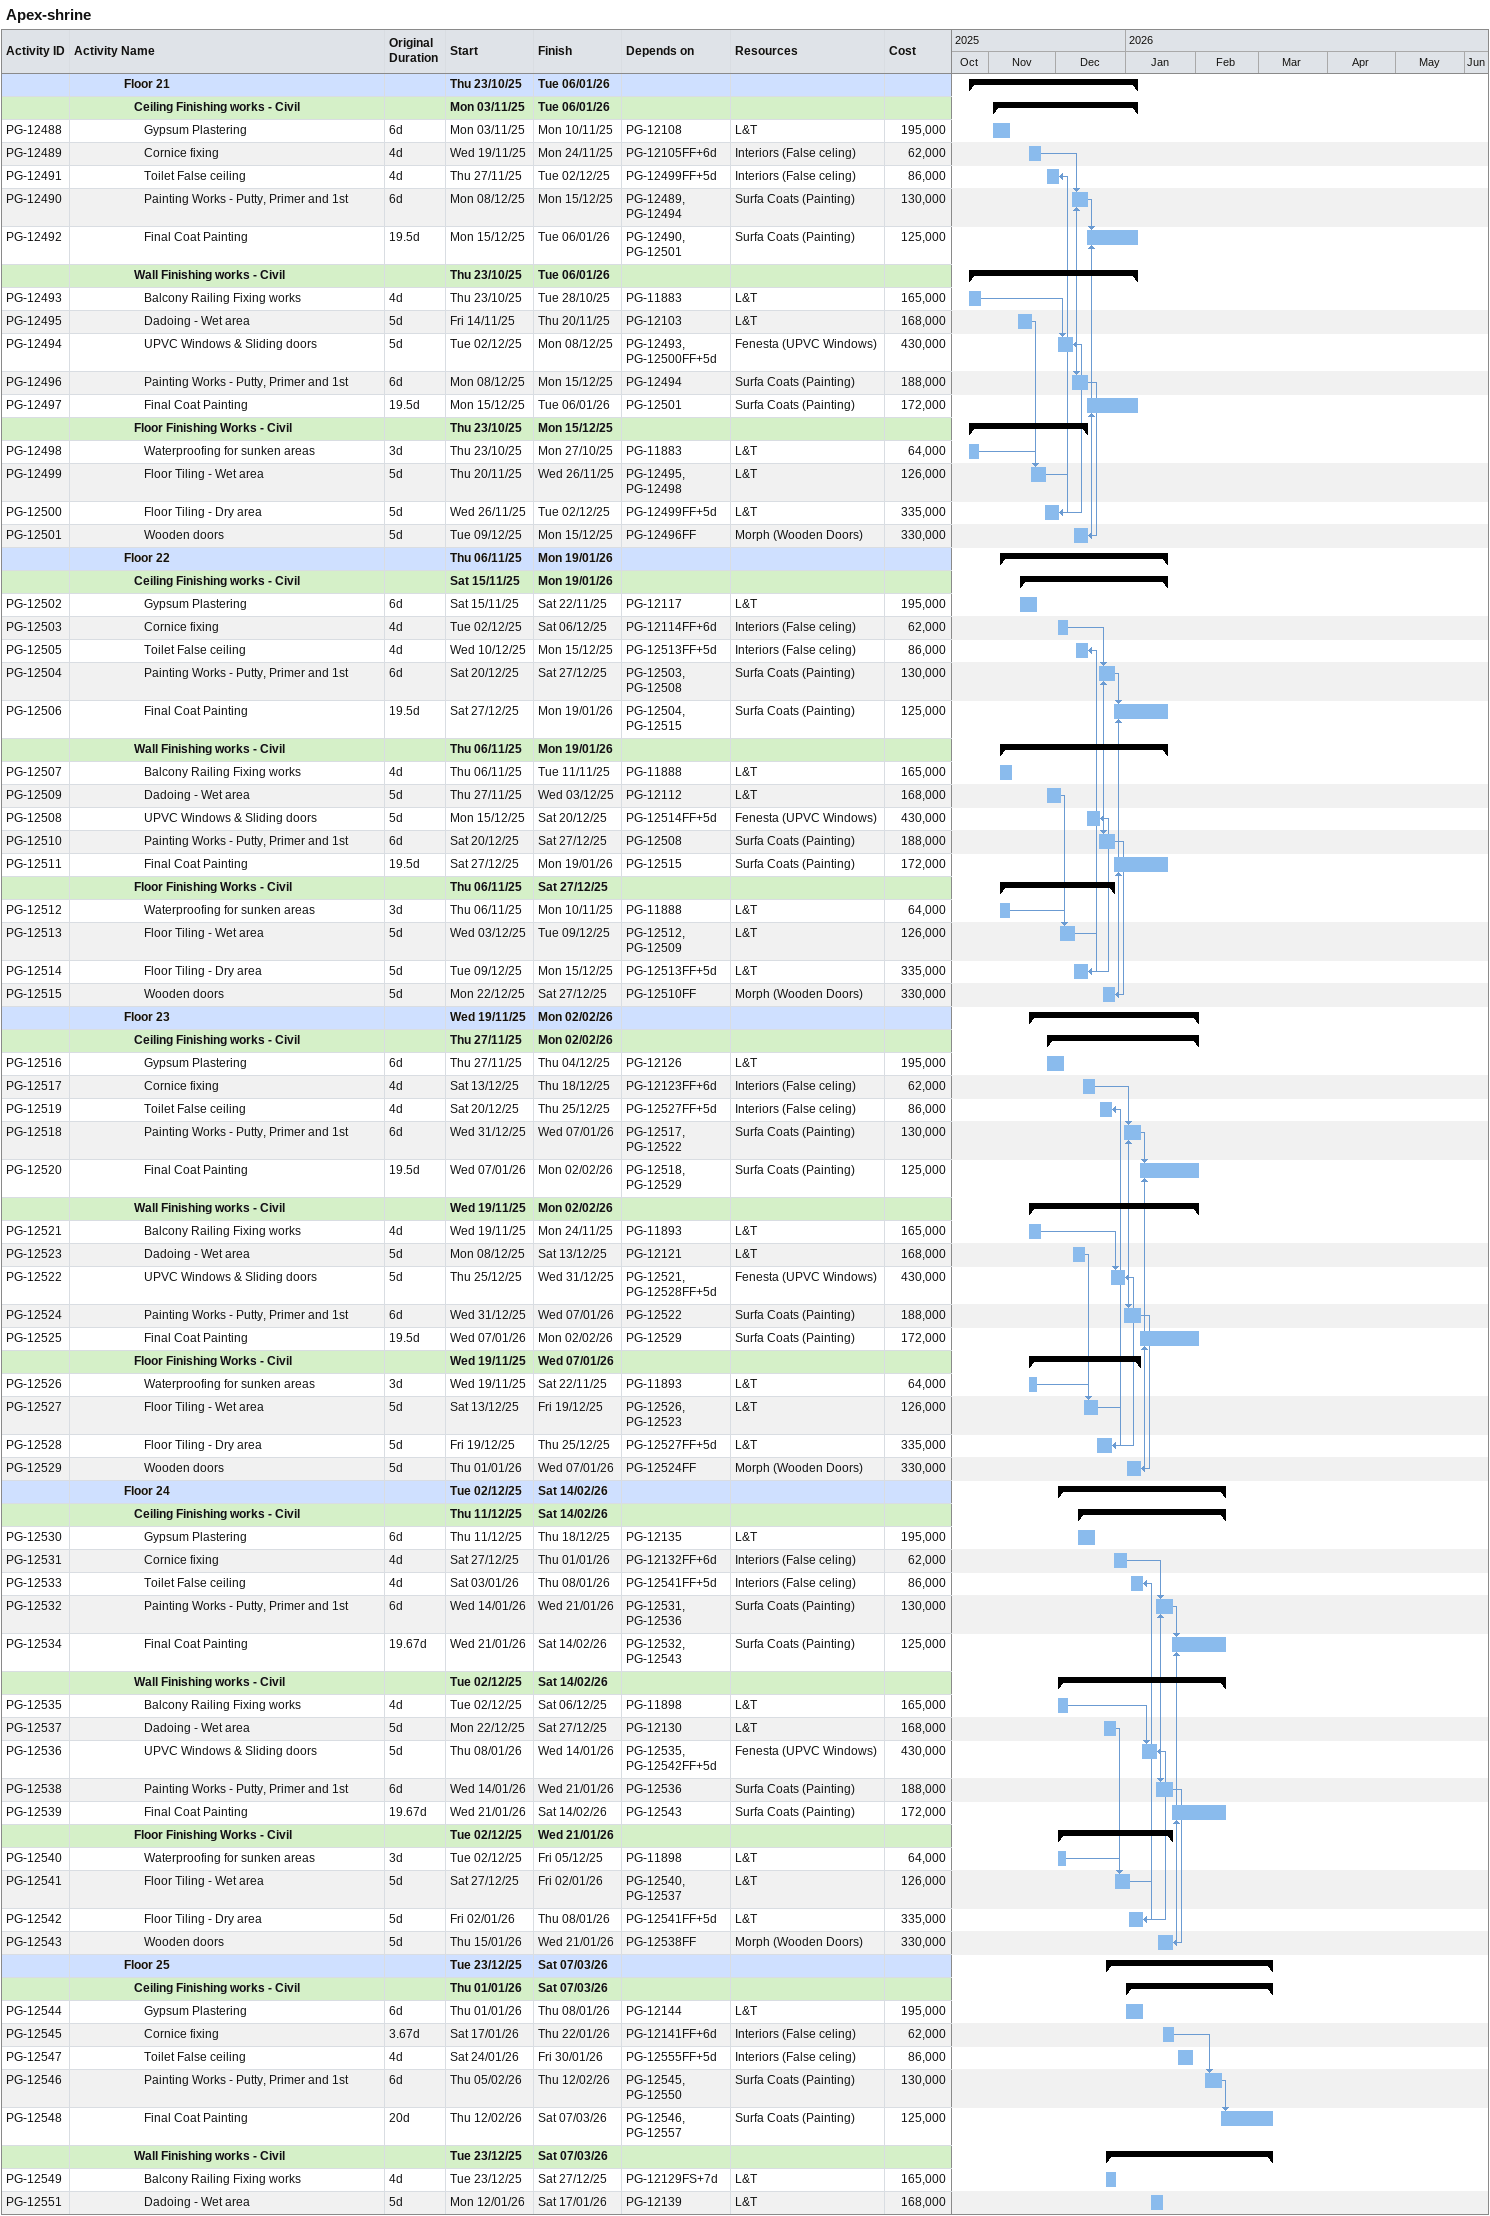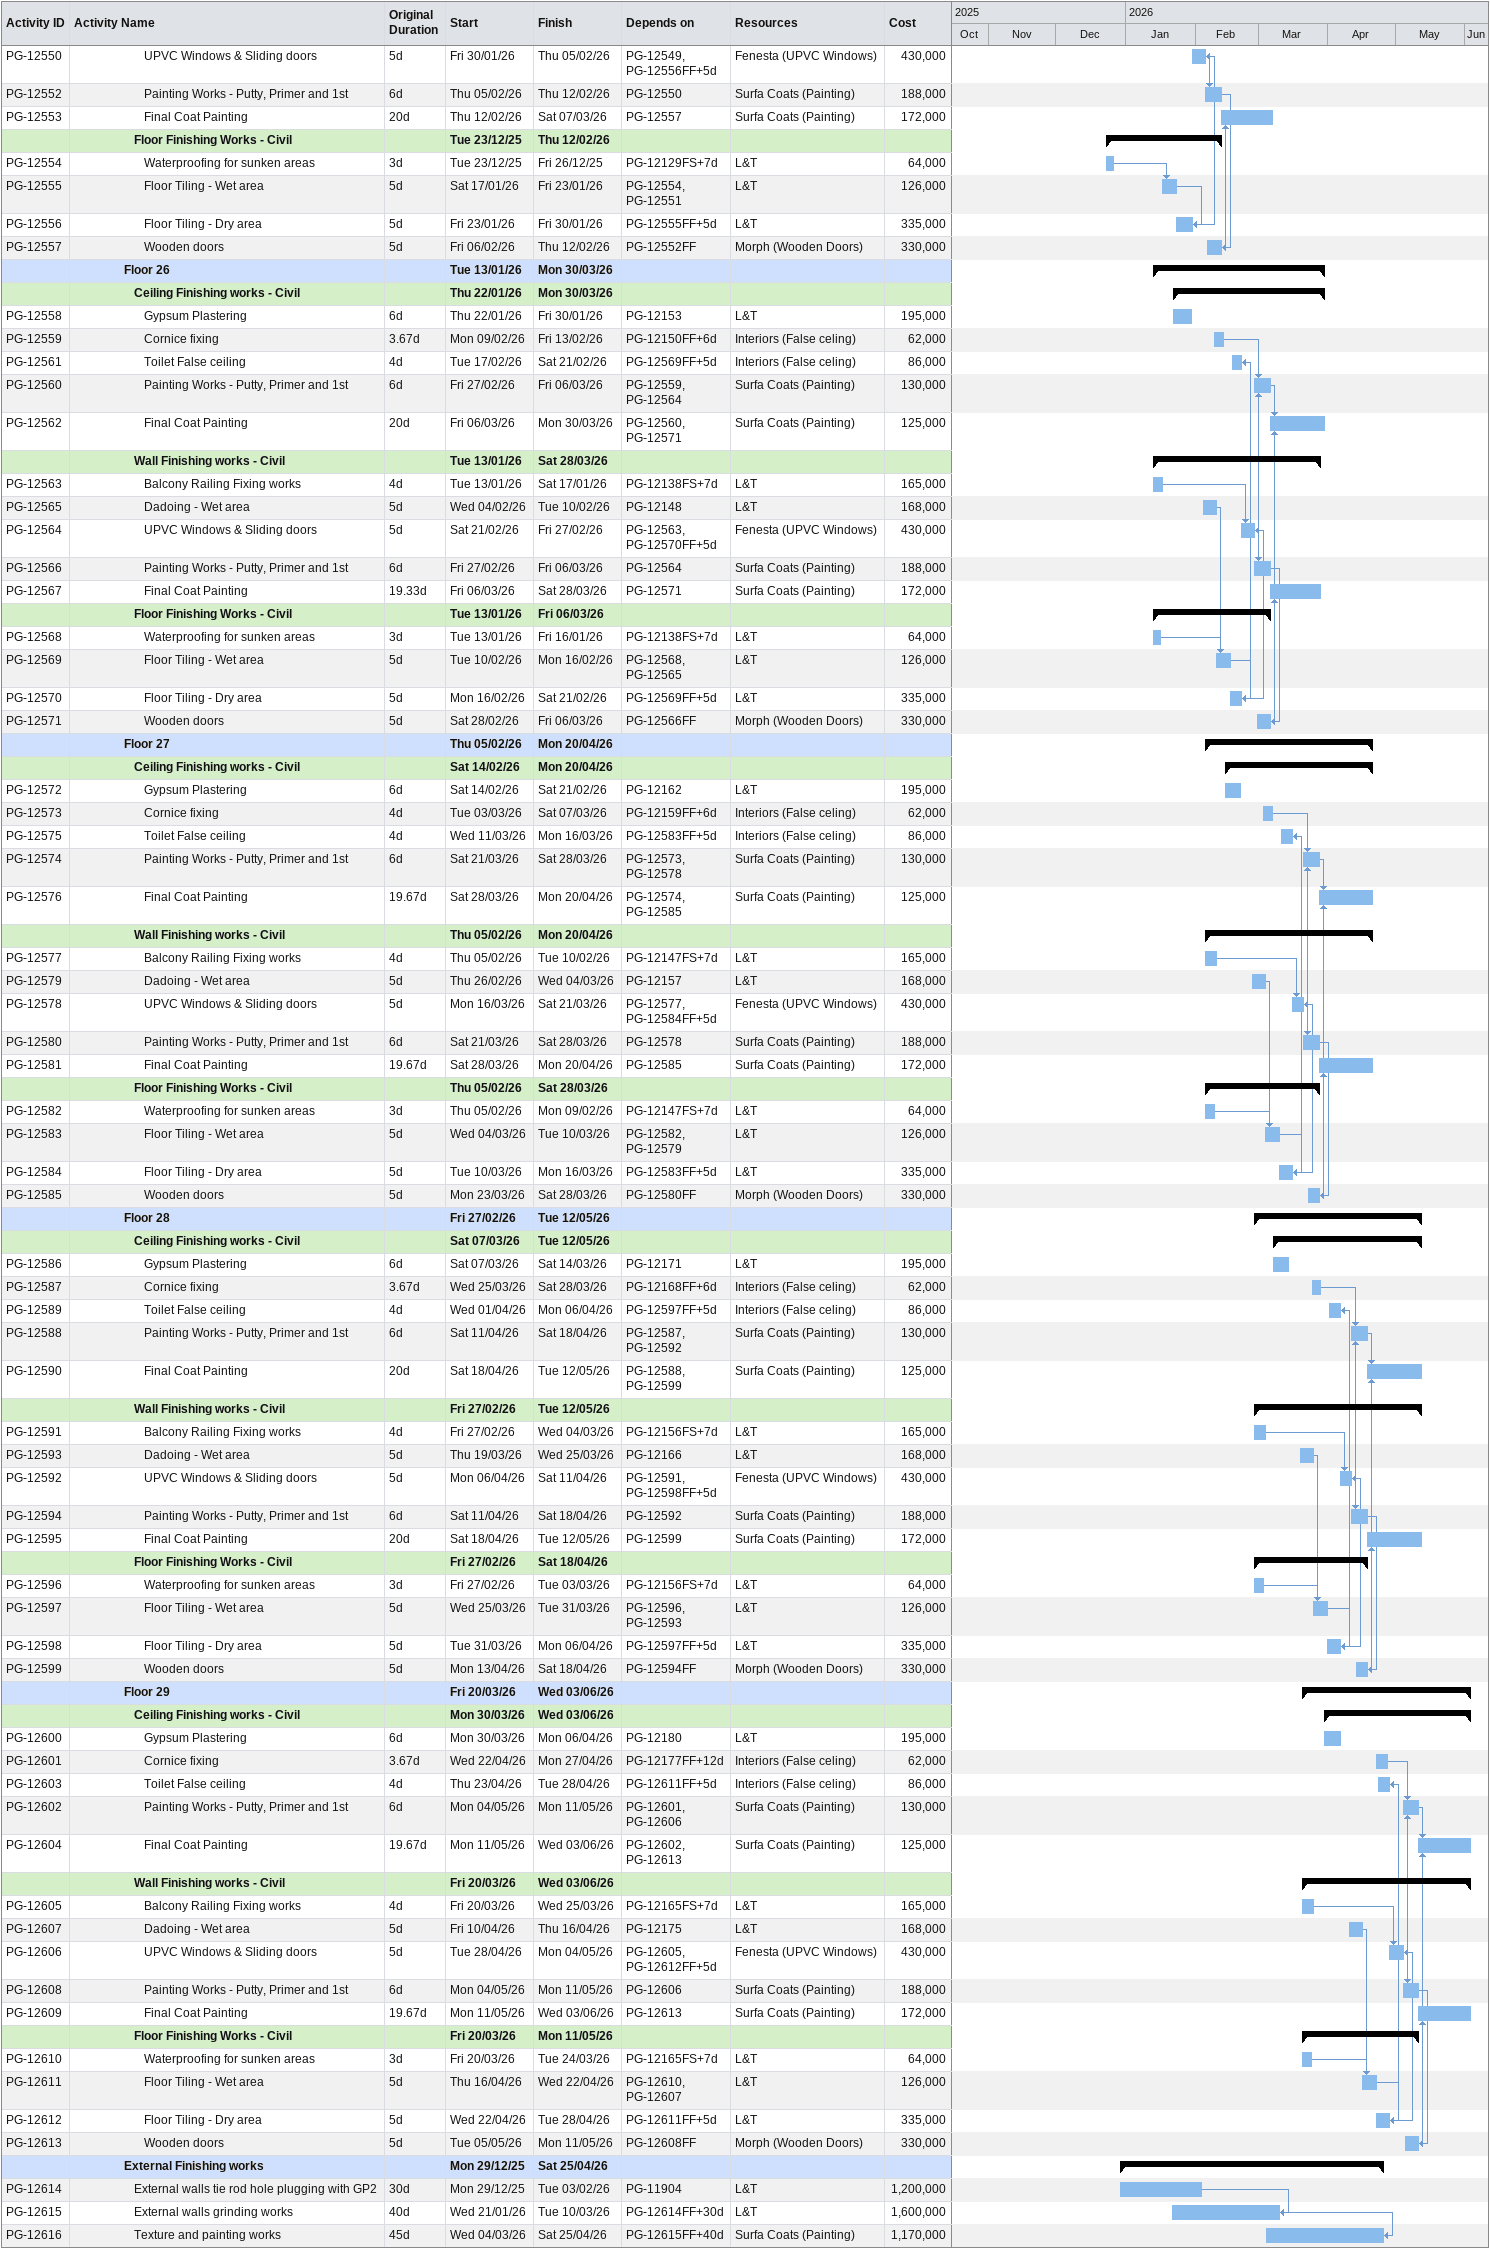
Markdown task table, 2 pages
Apex-shrine

| ID | Level | Task | Original duration | Start | Finish | Predecessors | Resources | Cost |
|---|---|---|---|---|---|---|---|---|
|  | 6 | **Floor 21** |  | 2025-10-23 | 2026-01-06 |  |  |  |
|  | 7 | **Ceiling Finishing works - Civil** |  | 2025-11-03 | 2026-01-06 |  |  |  |
| PG-12488 | 8 | Gypsum Plastering | 6d | 2025-11-03 | 2025-11-10 | PG-12108 | L&T | 195000 |
| PG-12489 | 8 | Cornice fixing | 4d | 2025-11-19 | 2025-11-24 | PG-12105FF+6d | Interiors (False celing) | 62000 |
| PG-12491 | 8 | Toilet False ceiling | 4d | 2025-11-27 | 2025-12-02 | PG-12499FF+5d | Interiors (False celing) | 86000 |
| PG-12490 | 8 | Painting Works - Putty, Primer and 1st | 6d | 2025-12-08 | 2025-12-15 | PG-12489, PG-12494 | Surfa Coats (Painting) | 130000 |
| PG-12492 | 8 | Final Coat Painting | 19.5d | 2025-12-15 | 2026-01-06 | PG-12490, PG-12501 | Surfa Coats (Painting) | 125000 |
|  | 7 | **Wall Finishing works - Civil** |  | 2025-10-23 | 2026-01-06 |  |  |  |
| PG-12493 | 8 | Balcony Railing Fixing works | 4d | 2025-10-23 | 2025-10-28 | PG-11883 | L&T | 165000 |
| PG-12495 | 8 | Dadoing - Wet area | 5d | 2025-11-14 | 2025-11-20 | PG-12103 | L&T | 168000 |
| PG-12494 | 8 | UPVC Windows & Sliding doors | 5d | 2025-12-02 | 2025-12-08 | PG-12493, PG-12500FF+5d | Fenesta (UPVC Windows) | 430000 |
| PG-12496 | 8 | Painting Works - Putty, Primer and 1st | 6d | 2025-12-08 | 2025-12-15 | PG-12494 | Surfa Coats (Painting) | 188000 |
| PG-12497 | 8 | Final Coat Painting | 19.5d | 2025-12-15 | 2026-01-06 | PG-12501 | Surfa Coats (Painting) | 172000 |
|  | 7 | **Floor Finishing Works - Civil** |  | 2025-10-23 | 2025-12-15 |  |  |  |
| PG-12498 | 8 | Waterproofing for sunken areas | 3d | 2025-10-23 | 2025-10-27 | PG-11883 | L&T | 64000 |
| PG-12499 | 8 | Floor Tiling - Wet area | 5d | 2025-11-20 | 2025-11-26 | PG-12495, PG-12498 | L&T | 126000 |
| PG-12500 | 8 | Floor Tiling - Dry area | 5d | 2025-11-26 | 2025-12-02 | PG-12499FF+5d | L&T | 335000 |
| PG-12501 | 8 | Wooden doors | 5d | 2025-12-09 | 2025-12-15 | PG-12496FF | Morph (Wooden Doors) | 330000 |
|  | 6 | **Floor 22** |  | 2025-11-06 | 2026-01-19 |  |  |  |
|  | 7 | **Ceiling Finishing works - Civil** |  | 2025-11-15 | 2026-01-19 |  |  |  |
| PG-12502 | 8 | Gypsum Plastering | 6d | 2025-11-15 | 2025-11-22 | PG-12117 | L&T | 195000 |
| PG-12503 | 8 | Cornice fixing | 4d | 2025-12-02 | 2025-12-06 | PG-12114FF+6d | Interiors (False celing) | 62000 |
| PG-12505 | 8 | Toilet False ceiling | 4d | 2025-12-10 | 2025-12-15 | PG-12513FF+5d | Interiors (False celing) | 86000 |
| PG-12504 | 8 | Painting Works - Putty, Primer and 1st | 6d | 2025-12-20 | 2025-12-27 | PG-12503, PG-12508 | Surfa Coats (Painting) | 130000 |
| PG-12506 | 8 | Final Coat Painting | 19.5d | 2025-12-27 | 2026-01-19 | PG-12504, PG-12515 | Surfa Coats (Painting) | 125000 |
|  | 7 | **Wall Finishing works - Civil** |  | 2025-11-06 | 2026-01-19 |  |  |  |
| PG-12507 | 8 | Balcony Railing Fixing works | 4d | 2025-11-06 | 2025-11-11 | PG-11888 | L&T | 165000 |
| PG-12509 | 8 | Dadoing - Wet area | 5d | 2025-11-27 | 2025-12-03 | PG-12112 | L&T | 168000 |
| PG-12508 | 8 | UPVC Windows & Sliding doors | 5d | 2025-12-15 | 2025-12-20 | PG-12514FF+5d | Fenesta (UPVC Windows) | 430000 |
| PG-12510 | 8 | Painting Works - Putty, Primer and 1st | 6d | 2025-12-20 | 2025-12-27 | PG-12508 | Surfa Coats (Painting) | 188000 |
| PG-12511 | 8 | Final Coat Painting | 19.5d | 2025-12-27 | 2026-01-19 | PG-12515 | Surfa Coats (Painting) | 172000 |
|  | 7 | **Floor Finishing Works - Civil** |  | 2025-11-06 | 2025-12-27 |  |  |  |
| PG-12512 | 8 | Waterproofing for sunken areas | 3d | 2025-11-06 | 2025-11-10 | PG-11888 | L&T | 64000 |
| PG-12513 | 8 | Floor Tiling - Wet area | 5d | 2025-12-03 | 2025-12-09 | PG-12512, PG-12509 | L&T | 126000 |
| PG-12514 | 8 | Floor Tiling - Dry area | 5d | 2025-12-09 | 2025-12-15 | PG-12513FF+5d | L&T | 335000 |
| PG-12515 | 8 | Wooden doors | 5d | 2025-12-22 | 2025-12-27 | PG-12510FF | Morph (Wooden Doors) | 330000 |
|  | 6 | **Floor 23** |  | 2025-11-19 | 2026-02-02 |  |  |  |
|  | 7 | **Ceiling Finishing works - Civil** |  | 2025-11-27 | 2026-02-02 |  |  |  |
| PG-12516 | 8 | Gypsum Plastering | 6d | 2025-11-27 | 2025-12-04 | PG-12126 | L&T | 195000 |
| PG-12517 | 8 | Cornice fixing | 4d | 2025-12-13 | 2025-12-18 | PG-12123FF+6d | Interiors (False celing) | 62000 |
| PG-12519 | 8 | Toilet False ceiling | 4d | 2025-12-20 | 2025-12-25 | PG-12527FF+5d | Interiors (False celing) | 86000 |
| PG-12518 | 8 | Painting Works - Putty, Primer and 1st | 6d | 2025-12-31 | 2026-01-07 | PG-12517, PG-12522 | Surfa Coats (Painting) | 130000 |
| PG-12520 | 8 | Final Coat Painting | 19.5d | 2026-01-07 | 2026-02-02 | PG-12518, PG-12529 | Surfa Coats (Painting) | 125000 |
|  | 7 | **Wall Finishing works - Civil** |  | 2025-11-19 | 2026-02-02 |  |  |  |
| PG-12521 | 8 | Balcony Railing Fixing works | 4d | 2025-11-19 | 2025-11-24 | PG-11893 | L&T | 165000 |
| PG-12523 | 8 | Dadoing - Wet area | 5d | 2025-12-08 | 2025-12-13 | PG-12121 | L&T | 168000 |
| PG-12522 | 8 | UPVC Windows & Sliding doors | 5d | 2025-12-25 | 2025-12-31 | PG-12521, PG-12528FF+5d | Fenesta (UPVC Windows) | 430000 |
| PG-12524 | 8 | Painting Works - Putty, Primer and 1st | 6d | 2025-12-31 | 2026-01-07 | PG-12522 | Surfa Coats (Painting) | 188000 |
| PG-12525 | 8 | Final Coat Painting | 19.5d | 2026-01-07 | 2026-02-02 | PG-12529 | Surfa Coats (Painting) | 172000 |
|  | 7 | **Floor Finishing Works - Civil** |  | 2025-11-19 | 2026-01-07 |  |  |  |
| PG-12526 | 8 | Waterproofing for sunken areas | 3d | 2025-11-19 | 2025-11-22 | PG-11893 | L&T | 64000 |
| PG-12527 | 8 | Floor Tiling - Wet area | 5d | 2025-12-13 | 2025-12-19 | PG-12526, PG-12523 | L&T | 126000 |
| PG-12528 | 8 | Floor Tiling - Dry area | 5d | 2025-12-19 | 2025-12-25 | PG-12527FF+5d | L&T | 335000 |
| PG-12529 | 8 | Wooden doors | 5d | 2026-01-01 | 2026-01-07 | PG-12524FF | Morph (Wooden Doors) | 330000 |
|  | 6 | **Floor 24** |  | 2025-12-02 | 2026-02-14 |  |  |  |
|  | 7 | **Ceiling Finishing works - Civil** |  | 2025-12-11 | 2026-02-14 |  |  |  |
| PG-12530 | 8 | Gypsum Plastering | 6d | 2025-12-11 | 2025-12-18 | PG-12135 | L&T | 195000 |
| PG-12531 | 8 | Cornice fixing | 4d | 2025-12-27 | 2026-01-01 | PG-12132FF+6d | Interiors (False celing) | 62000 |
| PG-12533 | 8 | Toilet False ceiling | 4d | 2026-01-03 | 2026-01-08 | PG-12541FF+5d | Interiors (False celing) | 86000 |
| PG-12532 | 8 | Painting Works - Putty, Primer and 1st | 6d | 2026-01-14 | 2026-01-21 | PG-12531, PG-12536 | Surfa Coats (Painting) | 130000 |
| PG-12534 | 8 | Final Coat Painting | 19.67d | 2026-01-21 | 2026-02-14 | PG-12532, PG-12543 | Surfa Coats (Painting) | 125000 |
|  | 7 | **Wall Finishing works - Civil** |  | 2025-12-02 | 2026-02-14 |  |  |  |
| PG-12535 | 8 | Balcony Railing Fixing works | 4d | 2025-12-02 | 2025-12-06 | PG-11898 | L&T | 165000 |
| PG-12537 | 8 | Dadoing - Wet area | 5d | 2025-12-22 | 2025-12-27 | PG-12130 | L&T | 168000 |
| PG-12536 | 8 | UPVC Windows & Sliding doors | 5d | 2026-01-08 | 2026-01-14 | PG-12535, PG-12542FF+5d | Fenesta (UPVC Windows) | 430000 |
| PG-12538 | 8 | Painting Works - Putty, Primer and 1st | 6d | 2026-01-14 | 2026-01-21 | PG-12536 | Surfa Coats (Painting) | 188000 |
| PG-12539 | 8 | Final Coat Painting | 19.67d | 2026-01-21 | 2026-02-14 | PG-12543 | Surfa Coats (Painting) | 172000 |
|  | 7 | **Floor Finishing Works - Civil** |  | 2025-12-02 | 2026-01-21 |  |  |  |
| PG-12540 | 8 | Waterproofing for sunken areas | 3d | 2025-12-02 | 2025-12-05 | PG-11898 | L&T | 64000 |
| PG-12541 | 8 | Floor Tiling - Wet area | 5d | 2025-12-27 | 2026-01-02 | PG-12540, PG-12537 | L&T | 126000 |
| PG-12542 | 8 | Floor Tiling - Dry area | 5d | 2026-01-02 | 2026-01-08 | PG-12541FF+5d | L&T | 335000 |
| PG-12543 | 8 | Wooden doors | 5d | 2026-01-15 | 2026-01-21 | PG-12538FF | Morph (Wooden Doors) | 330000 |
|  | 6 | **Floor 25** |  | 2025-12-23 | 2026-03-07 |  |  |  |
|  | 7 | **Ceiling Finishing works - Civil** |  | 2026-01-01 | 2026-03-07 |  |  |  |
| PG-12544 | 8 | Gypsum Plastering | 6d | 2026-01-01 | 2026-01-08 | PG-12144 | L&T | 195000 |
| PG-12545 | 8 | Cornice fixing | 3.67d | 2026-01-17 | 2026-01-22 | PG-12141FF+6d | Interiors (False celing) | 62000 |
| PG-12547 | 8 | Toilet False ceiling | 4d | 2026-01-24 | 2026-01-30 | PG-12555FF+5d | Interiors (False celing) | 86000 |
| PG-12546 | 8 | Painting Works - Putty, Primer and 1st | 6d | 2026-02-05 | 2026-02-12 | PG-12545, PG-12550 | Surfa Coats (Painting) | 130000 |
| PG-12548 | 8 | Final Coat Painting | 20d | 2026-02-12 | 2026-03-07 | PG-12546, PG-12557 | Surfa Coats (Painting) | 125000 |
|  | 7 | **Wall Finishing works - Civil** |  | 2025-12-23 | 2026-03-07 |  |  |  |
| PG-12549 | 8 | Balcony Railing Fixing works | 4d | 2025-12-23 | 2025-12-27 | PG-12129FS+7d | L&T | 165000 |
| PG-12551 | 8 | Dadoing - Wet area | 5d | 2026-01-12 | 2026-01-17 | PG-12139 | L&T | 168000 |
| PG-12550 | 8 | UPVC Windows & Sliding doors | 5d | 2026-01-30 | 2026-02-05 | PG-12549, PG-12556FF+5d | Fenesta (UPVC Windows) | 430000 |
| PG-12552 | 8 | Painting Works - Putty, Primer and 1st | 6d | 2026-02-05 | 2026-02-12 | PG-12550 | Surfa Coats (Painting) | 188000 |
| PG-12553 | 8 | Final Coat Painting | 20d | 2026-02-12 | 2026-03-07 | PG-12557 | Surfa Coats (Painting) | 172000 |
|  | 7 | **Floor Finishing Works - Civil** |  | 2025-12-23 | 2026-02-12 |  |  |  |
| PG-12554 | 8 | Waterproofing for sunken areas | 3d | 2025-12-23 | 2025-12-26 | PG-12129FS+7d | L&T | 64000 |
| PG-12555 | 8 | Floor Tiling - Wet area | 5d | 2026-01-17 | 2026-01-23 | PG-12554, PG-12551 | L&T | 126000 |
| PG-12556 | 8 | Floor Tiling - Dry area | 5d | 2026-01-23 | 2026-01-30 | PG-12555FF+5d | L&T | 335000 |
| PG-12557 | 8 | Wooden doors | 5d | 2026-02-06 | 2026-02-12 | PG-12552FF | Morph (Wooden Doors) | 330000 |
|  | 6 | **Floor 26** |  | 2026-01-13 | 2026-03-30 |  |  |  |
|  | 7 | **Ceiling Finishing works - Civil** |  | 2026-01-22 | 2026-03-30 |  |  |  |
| PG-12558 | 8 | Gypsum Plastering | 6d | 2026-01-22 | 2026-01-30 | PG-12153 | L&T | 195000 |
| PG-12559 | 8 | Cornice fixing | 3.67d | 2026-02-09 | 2026-02-13 | PG-12150FF+6d | Interiors (False celing) | 62000 |
| PG-12561 | 8 | Toilet False ceiling | 4d | 2026-02-17 | 2026-02-21 | PG-12569FF+5d | Interiors (False celing) | 86000 |
| PG-12560 | 8 | Painting Works - Putty, Primer and 1st | 6d | 2026-02-27 | 2026-03-06 | PG-12559, PG-12564 | Surfa Coats (Painting) | 130000 |
| PG-12562 | 8 | Final Coat Painting | 20d | 2026-03-06 | 2026-03-30 | PG-12560, PG-12571 | Surfa Coats (Painting) | 125000 |
|  | 7 | **Wall Finishing works - Civil** |  | 2026-01-13 | 2026-03-28 |  |  |  |
| PG-12563 | 8 | Balcony Railing Fixing works | 4d | 2026-01-13 | 2026-01-17 | PG-12138FS+7d | L&T | 165000 |
| PG-12565 | 8 | Dadoing - Wet area | 5d | 2026-02-04 | 2026-02-10 | PG-12148 | L&T | 168000 |
| PG-12564 | 8 | UPVC Windows & Sliding doors | 5d | 2026-02-21 | 2026-02-27 | PG-12563, PG-12570FF+5d | Fenesta (UPVC Windows) | 430000 |
| PG-12566 | 8 | Painting Works - Putty, Primer and 1st | 6d | 2026-02-27 | 2026-03-06 | PG-12564 | Surfa Coats (Painting) | 188000 |
| PG-12567 | 8 | Final Coat Painting | 19.33d | 2026-03-06 | 2026-03-28 | PG-12571 | Surfa Coats (Painting) | 172000 |
|  | 7 | **Floor Finishing Works - Civil** |  | 2026-01-13 | 2026-03-06 |  |  |  |
| PG-12568 | 8 | Waterproofing for sunken areas | 3d | 2026-01-13 | 2026-01-16 | PG-12138FS+7d | L&T | 64000 |
| PG-12569 | 8 | Floor Tiling - Wet area | 5d | 2026-02-10 | 2026-02-16 | PG-12568, PG-12565 | L&T | 126000 |
| PG-12570 | 8 | Floor Tiling - Dry area | 5d | 2026-02-16 | 2026-02-21 | PG-12569FF+5d | L&T | 335000 |
| PG-12571 | 8 | Wooden doors | 5d | 2026-02-28 | 2026-03-06 | PG-12566FF | Morph (Wooden Doors) | 330000 |
|  | 6 | **Floor 27** |  | 2026-02-05 | 2026-04-20 |  |  |  |
|  | 7 | **Ceiling Finishing works - Civil** |  | 2026-02-14 | 2026-04-20 |  |  |  |
| PG-12572 | 8 | Gypsum Plastering | 6d | 2026-02-14 | 2026-02-21 | PG-12162 | L&T | 195000 |
| PG-12573 | 8 | Cornice fixing | 4d | 2026-03-03 | 2026-03-07 | PG-12159FF+6d | Interiors (False celing) | 62000 |
| PG-12575 | 8 | Toilet False ceiling | 4d | 2026-03-11 | 2026-03-16 | PG-12583FF+5d | Interiors (False celing) | 86000 |
| PG-12574 | 8 | Painting Works - Putty, Primer and 1st | 6d | 2026-03-21 | 2026-03-28 | PG-12573, PG-12578 | Surfa Coats (Painting) | 130000 |
| PG-12576 | 8 | Final Coat Painting | 19.67d | 2026-03-28 | 2026-04-20 | PG-12574, PG-12585 | Surfa Coats (Painting) | 125000 |
|  | 7 | **Wall Finishing works - Civil** |  | 2026-02-05 | 2026-04-20 |  |  |  |
| PG-12577 | 8 | Balcony Railing Fixing works | 4d | 2026-02-05 | 2026-02-10 | PG-12147FS+7d | L&T | 165000 |
| PG-12579 | 8 | Dadoing - Wet area | 5d | 2026-02-26 | 2026-03-04 | PG-12157 | L&T | 168000 |
| PG-12578 | 8 | UPVC Windows & Sliding doors | 5d | 2026-03-16 | 2026-03-21 | PG-12577, PG-12584FF+5d | Fenesta (UPVC Windows) | 430000 |
| PG-12580 | 8 | Painting Works - Putty, Primer and 1st | 6d | 2026-03-21 | 2026-03-28 | PG-12578 | Surfa Coats (Painting) | 188000 |
| PG-12581 | 8 | Final Coat Painting | 19.67d | 2026-03-28 | 2026-04-20 | PG-12585 | Surfa Coats (Painting) | 172000 |
|  | 7 | **Floor Finishing Works - Civil** |  | 2026-02-05 | 2026-03-28 |  |  |  |
| PG-12582 | 8 | Waterproofing for sunken areas | 3d | 2026-02-05 | 2026-02-09 | PG-12147FS+7d | L&T | 64000 |
| PG-12583 | 8 | Floor Tiling - Wet area | 5d | 2026-03-04 | 2026-03-10 | PG-12582, PG-12579 | L&T | 126000 |
| PG-12584 | 8 | Floor Tiling - Dry area | 5d | 2026-03-10 | 2026-03-16 | PG-12583FF+5d | L&T | 335000 |
| PG-12585 | 8 | Wooden doors | 5d | 2026-03-23 | 2026-03-28 | PG-12580FF | Morph (Wooden Doors) | 330000 |
|  | 6 | **Floor 28** |  | 2026-02-27 | 2026-05-12 |  |  |  |
|  | 7 | **Ceiling Finishing works - Civil** |  | 2026-03-07 | 2026-05-12 |  |  |  |
| PG-12586 | 8 | Gypsum Plastering | 6d | 2026-03-07 | 2026-03-14 | PG-12171 | L&T | 195000 |
| PG-12587 | 8 | Cornice fixing | 3.67d | 2026-03-25 | 2026-03-28 | PG-12168FF+6d | Interiors (False celing) | 62000 |
| PG-12589 | 8 | Toilet False ceiling | 4d | 2026-04-01 | 2026-04-06 | PG-12597FF+5d | Interiors (False celing) | 86000 |
| PG-12588 | 8 | Painting Works - Putty, Primer and 1st | 6d | 2026-04-11 | 2026-04-18 | PG-12587, PG-12592 | Surfa Coats (Painting) | 130000 |
| PG-12590 | 8 | Final Coat Painting | 20d | 2026-04-18 | 2026-05-12 | PG-12588, PG-12599 | Surfa Coats (Painting) | 125000 |
|  | 7 | **Wall Finishing works - Civil** |  | 2026-02-27 | 2026-05-12 |  |  |  |
| PG-12591 | 8 | Balcony Railing Fixing works | 4d | 2026-02-27 | 2026-03-04 | PG-12156FS+7d | L&T | 165000 |
| PG-12593 | 8 | Dadoing - Wet area | 5d | 2026-03-19 | 2026-03-25 | PG-12166 | L&T | 168000 |
| PG-12592 | 8 | UPVC Windows & Sliding doors | 5d | 2026-04-06 | 2026-04-11 | PG-12591, PG-12598FF+5d | Fenesta (UPVC Windows) | 430000 |
| PG-12594 | 8 | Painting Works - Putty, Primer and 1st | 6d | 2026-04-11 | 2026-04-18 | PG-12592 | Surfa Coats (Painting) | 188000 |
| PG-12595 | 8 | Final Coat Painting | 20d | 2026-04-18 | 2026-05-12 | PG-12599 | Surfa Coats (Painting) | 172000 |
|  | 7 | **Floor Finishing Works - Civil** |  | 2026-02-27 | 2026-04-18 |  |  |  |
| PG-12596 | 8 | Waterproofing for sunken areas | 3d | 2026-02-27 | 2026-03-03 | PG-12156FS+7d | L&T | 64000 |
| PG-12597 | 8 | Floor Tiling - Wet area | 5d | 2026-03-25 | 2026-03-31 | PG-12596, PG-12593 | L&T | 126000 |
| PG-12598 | 8 | Floor Tiling - Dry area | 5d | 2026-03-31 | 2026-04-06 | PG-12597FF+5d | L&T | 335000 |
| PG-12599 | 8 | Wooden doors | 5d | 2026-04-13 | 2026-04-18 | PG-12594FF | Morph (Wooden Doors) | 330000 |
|  | 6 | **Floor 29** |  | 2026-03-20 | 2026-06-03 |  |  |  |
|  | 7 | **Ceiling Finishing works - Civil** |  | 2026-03-30 | 2026-06-03 |  |  |  |
| PG-12600 | 8 | Gypsum Plastering | 6d | 2026-03-30 | 2026-04-06 | PG-12180 | L&T | 195000 |
| PG-12601 | 8 | Cornice fixing | 3.67d | 2026-04-22 | 2026-04-27 | PG-12177FF+12d | Interiors (False celing) | 62000 |
| PG-12603 | 8 | Toilet False ceiling | 4d | 2026-04-23 | 2026-04-28 | PG-12611FF+5d | Interiors (False celing) | 86000 |
| PG-12602 | 8 | Painting Works - Putty, Primer and 1st | 6d | 2026-05-04 | 2026-05-11 | PG-12601, PG-12606 | Surfa Coats (Painting) | 130000 |
| PG-12604 | 8 | Final Coat Painting | 19.67d | 2026-05-11 | 2026-06-03 | PG-12602, PG-12613 | Surfa Coats (Painting) | 125000 |
|  | 7 | **Wall Finishing works - Civil** |  | 2026-03-20 | 2026-06-03 |  |  |  |
| PG-12605 | 8 | Balcony Railing Fixing works | 4d | 2026-03-20 | 2026-03-25 | PG-12165FS+7d | L&T | 165000 |
| PG-12607 | 8 | Dadoing - Wet area | 5d | 2026-04-10 | 2026-04-16 | PG-12175 | L&T | 168000 |
| PG-12606 | 8 | UPVC Windows & Sliding doors | 5d | 2026-04-28 | 2026-05-04 | PG-12605, PG-12612FF+5d | Fenesta (UPVC Windows) | 430000 |
| PG-12608 | 8 | Painting Works - Putty, Primer and 1st | 6d | 2026-05-04 | 2026-05-11 | PG-12606 | Surfa Coats (Painting) | 188000 |
| PG-12609 | 8 | Final Coat Painting | 19.67d | 2026-05-11 | 2026-06-03 | PG-12613 | Surfa Coats (Painting) | 172000 |
|  | 7 | **Floor Finishing Works - Civil** |  | 2026-03-20 | 2026-05-11 |  |  |  |
| PG-12610 | 8 | Waterproofing for sunken areas | 3d | 2026-03-20 | 2026-03-24 | PG-12165FS+7d | L&T | 64000 |
| PG-12611 | 8 | Floor Tiling - Wet area | 5d | 2026-04-16 | 2026-04-22 | PG-12610, PG-12607 | L&T | 126000 |
| PG-12612 | 8 | Floor Tiling - Dry area | 5d | 2026-04-22 | 2026-04-28 | PG-12611FF+5d | L&T | 335000 |
| PG-12613 | 8 | Wooden doors | 5d | 2026-05-05 | 2026-05-11 | PG-12608FF | Morph (Wooden Doors) | 330000 |
|  | 6 | **External Finishing works** |  | 2025-12-29 | 2026-04-25 |  |  |  |
| PG-12614 | 7 | External walls tie rod hole plugging with GP2 | 30d | 2025-12-29 | 2026-02-03 | PG-11904 | L&T | 1200000 |
| PG-12615 | 7 | External walls grinding works | 40d | 2026-01-21 | 2026-03-10 | PG-12614FF+30d | L&T | 1600000 |
| PG-12616 | 7 | Texture and painting works | 45d | 2026-03-04 | 2026-04-25 | PG-12615FF+40d | Surfa Coats (Painting) | 1170000 |
